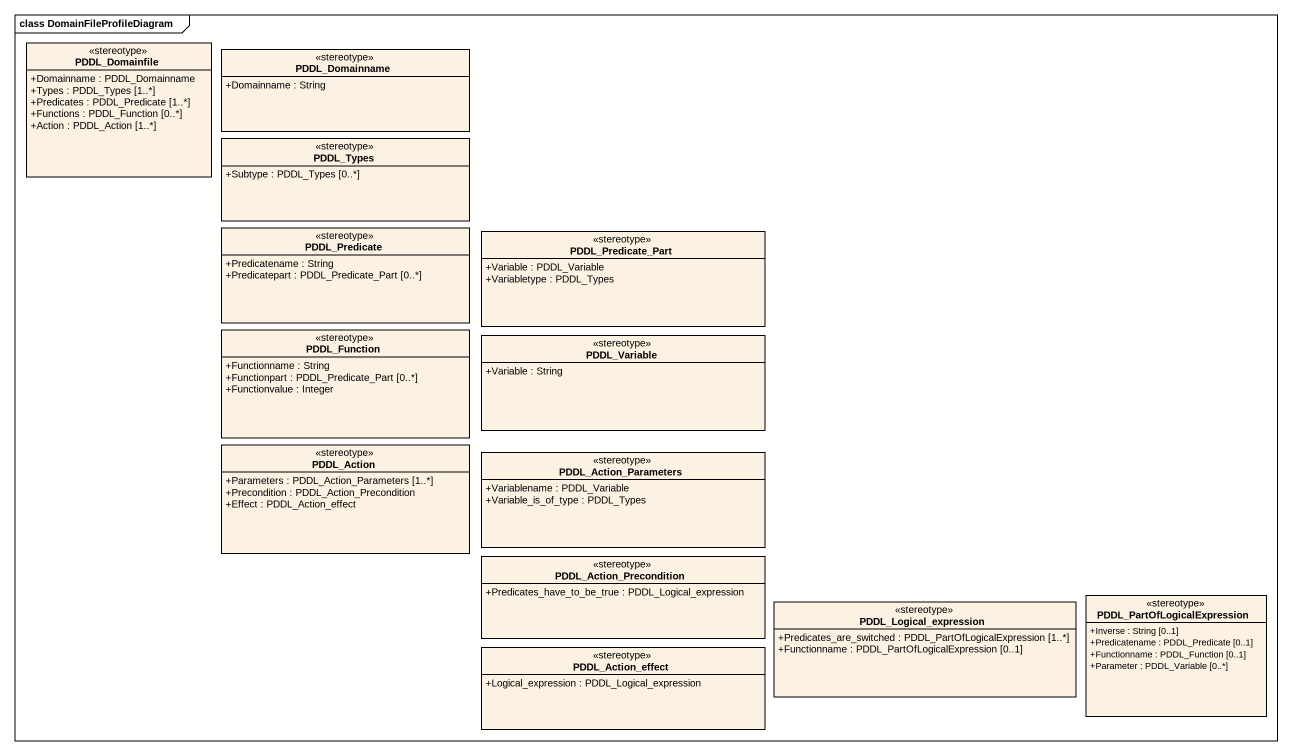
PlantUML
@startuml
mainframe class DomainFileProfileDiagram
hide circle
hide empty members
skinparam classAttributeIconSize 0
class PDDL_Domainfile <<stereotype>> {
  +Domainname : PDDL_Domainname
  +Types : PDDL_Types [1..*]
  +Predicates : PDDL_Predicate [1..*]
  +Functions : PDDL_Function [0..*]
  +Action : PDDL_Action [1..*]
}
class PDDL_Domainname <<stereotype>> {
  +Domainname : String
}
class PDDL_Types <<stereotype>> {
  +Subtype : PDDL_Types [0..*]
}
class PDDL_Predicate <<stereotype>> {
  +Predicatename : String
  +Predicatepart : PDDL_Predicate_Part [0..*]
}
class PDDL_Predicate_Part <<stereotype>> {
  +Variable : PDDL_Variable
  +Variabletype : PDDL_Types
}
class PDDL_Function <<stereotype>> {
  +Functionname : String
  +Functionpart : PDDL_Predicate_Part [0..*]
  +Functionvalue : Integer
}
class PDDL_Variable <<stereotype>> {
  +Variable : String
}
class PDDL_Action <<stereotype>> {
  +Parameters : PDDL_Action_Parameters [1..*]
  +Precondition : PDDL_Action_Precondition
  +Effect : PDDL_Action_effect
}
class PDDL_Action_Parameters <<stereotype>> {
  +Variablename : PDDL_Variable
  +Variable_is_of_type : PDDL_Types
}
class PDDL_Action_Precondition <<stereotype>> {
  +Predicates_have_to_be_true : PDDL_Logical_expression
}
class PDDL_Logical_expression <<stereotype>> {
  +Predicates_are_switched : PDDL_PartOfLogicalExpression [1..*]
  +Functionname : PDDL_PartOfLogicalExpression [0..1]
}
class PDDL_PartOfLogicalExpression <<stereotype>> {
  +Inverse : String [0..1]
  +Predicatename : PDDL_Predicate [0..1]
  +Functionname : PDDL_Function [0..1]
  +Parameter : PDDL_Variable [0..*]
}
class PDDL_Action_effect <<stereotype>> {
  +Logical_expression : PDDL_Logical_expression
}
@enduml
